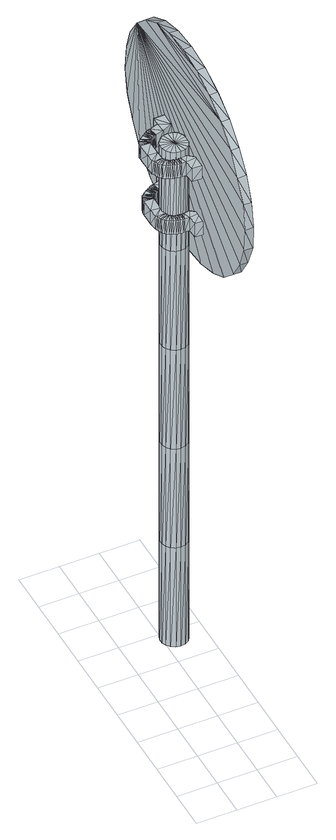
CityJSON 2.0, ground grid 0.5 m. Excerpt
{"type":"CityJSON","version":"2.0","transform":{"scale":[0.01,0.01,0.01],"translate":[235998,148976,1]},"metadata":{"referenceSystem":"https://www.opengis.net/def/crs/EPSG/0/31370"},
"CityObjects":{
"object1":{"type":"GenericCityObject","attributes":{"cluster":9,"mean_distance_to_centroid":0.156,"new_centroid_x":235998.18,"new_centroid_y":148977.79,"mean_distance_to_camera":5.68,"H1":0,"H2":0,"Z_final":108.26,"cluster2":-1,"proj_x":235998.37,"proj_y":148973.88,"id_line":63090,"bearing_l":267.3,"distance":3.91,"orientation":"right","G_obj":267.3},"geometry":[{"type":"MultiSurface","lod":"2","boundaries":[[[0,1,2]],[[2,1,3]],[[3,1,4]],[[4,1,5]],[[5,1,6]],[[1,7,6]],[[1,8,7]],[[1,9,8]],[[1,10,9]],[[1,11,10]],[[1,12,11]],[[1,13,12]],[[1,14,13]],[[15,14,1]],[[16,15,1]],[[17,16,1]],[[18,17,1]],[[0,18,1]],[[19,20,0]],[[19,0,2]],[[21,19,2]],[[21,2,3]],[[21,3,22]],[[22,3,4]],[[22,4,23]],[[23,4,5]],[[23,5,24]],[[24,5,6]],[[24,6,25]],[[25,6,7]],[[25,7,26]],[[26,7,8]],[[26,8,27]],[[8,9,27]],[[27,9,28]],[[9,10,28]],[[10,29,28]],[[10,11,29]],[[11,30,29]],[[11,12,30]],[[30,12,31]],[[31,12,13]],[[31,13,32]],[[32,13,14]],[[32,14,33]],[[33,14,15]],[[33,15,34]],[[34,15,16]],[[34,16,35]],[[35,16,17]],[[36,35,17]],[[18,36,17]],[[20,36,18]],[[20,18,0]],[[37,38,20]],[[37,20,19]],[[39,37,19]],[[21,39,19]],[[39,21,40]],[[40,21,22]],[[40,22,41]],[[41,22,23]],[[41,23,42]],[[42,23,24]],[[42,24,43]],[[43,24,25]],[[43,25,44]],[[44,25,26]],[[26,45,44]],[[26,27,45]],[[27,46,45]],[[27,28,46]],[[28,47,46]],[[28,29,47]],[[47,29,48]],[[29,30,48]],[[48,30,49]],[[49,30,31]],[[49,31,50]],[[50,31,32]],[[50,32,51]],[[51,32,33]],[[51,33,52]],[[52,33,34]],[[52,34,53]],[[53,34,35]],[[54,53,35]],[[54,35,36]],[[38,54,36]],[[38,36,20]],[[55,56,38]],[[55,38,37]],[[57,55,37]],[[57,37,39]],[[57,39,58]],[[58,39,40]],[[58,40,59]],[[59,40,41]],[[59,41,60]],[[60,41,42]],[[60,42,61]],[[61,42,43]],[[61,43,62]],[[62,43,44]],[[44,63,62]],[[44,45,63]],[[45,64,63]],[[45,46,64]],[[46,65,64]],[[46,47,65]],[[47,66,65]],[[47,48,66]],[[66,48,67]],[[67,48,49]],[[67,49,68]],[[68,49,50]],[[68,50,69]],[[69,50,51]],[[69,51,70]],[[70,51,52]],[[70,52,71]],[[71,52,53]],[[72,71,53]],[[72,53,54]],[[56,72,54]],[[56,54,38]],[[73,74,56]],[[73,56,55]],[[75,73,55]],[[75,55,57]],[[75,57,76]],[[76,57,58]],[[76,58,77]],[[77,58,59]],[[77,59,78]],[[78,59,60]],[[78,60,79]],[[79,60,61]],[[79,61,80]],[[80,61,62]],[[62,81,80]],[[62,63,81]],[[63,82,81]],[[63,64,82]],[[64,83,82]],[[64,65,83]],[[65,84,83]],[[65,66,84]],[[84,66,85]],[[85,66,67]],[[85,67,86]],[[86,67,68]],[[86,68,87]],[[87,68,69]],[[87,69,88]],[[88,69,70]],[[88,70,89]],[[89,70,71]],[[90,89,71]],[[90,71,72]],[[74,90,72]],[[74,72,56]],[[91,92,74]],[[91,74,73]],[[93,91,73]],[[93,73,75]],[[93,75,94]],[[94,75,76]],[[94,76,95]],[[95,76,77]],[[95,77,96]],[[96,77,78]],[[96,78,97]],[[97,78,79]],[[97,79,98]],[[98,79,80]],[[80,99,98]],[[80,81,99]],[[81,100,99]],[[81,82,100]],[[82,101,100]],[[82,83,101]],[[83,102,101]],[[83,84,102]],[[102,84,103]],[[103,84,85]],[[103,85,104]],[[104,85,86]],[[104,86,105]],[[105,86,87]],[[105,87,106]],[[106,87,88]],[[106,88,107]],[[107,88,89]],[[108,107,89]],[[108,89,90]],[[92,108,90]],[[92,90,74]],[[92,91,109]],[[91,93,109]],[[93,94,109]],[[94,95,109]],[[95,96,109]],[[109,96,97]],[[109,97,98]],[[109,98,99]],[[109,99,100]],[[109,100,101]],[[109,101,102]],[[109,102,103]],[[109,103,104]],[[105,109,104]],[[106,109,105]],[[107,109,106]],[[108,109,107]],[[92,109,108]],[[110,111,112]],[[113,112,114]],[[115,112,113]],[[116,112,115]],[[117,112,116]],[[118,112,117]],[[119,112,118]],[[120,112,119]],[[121,112,120]],[[122,112,121]],[[122,123,112]],[[123,110,112]],[[111,124,112]],[[124,125,112]],[[125,126,112]],[[126,127,112]],[[127,128,112]],[[128,129,112]],[[129,130,112]],[[130,131,112]],[[112,131,132]],[[131,133,132]],[[131,134,133]],[[133,134,135]],[[133,135,136]],[[135,137,136]],[[133,136,138]],[[136,139,138]],[[136,137,139]],[[137,140,139]],[[137,135,140]],[[135,141,140]],[[135,134,141]],[[134,142,141]],[[134,131,142]],[[131,143,142]],[[131,130,143]],[[143,130,144]],[[144,130,129]],[[144,129,145]],[[145,129,128]],[[145,128,146]],[[146,127,147]],[[147,127,126]],[[147,126,148]],[[148,126,125]],[[148,125,149]],[[149,125,124]],[[150,149,124]],[[150,124,111]],[[151,150,111]],[[151,111,110]],[[152,151,110]],[[152,110,123]],[[146,128,127]],[[153,123,122]],[[154,153,122]],[[154,122,121]],[[155,154,121]],[[155,121,120]],[[156,155,120]],[[156,120,119]],[[157,156,119]],[[157,119,118]],[[157,118,158]],[[158,118,117]],[[158,117,159]],[[153,152,123]],[[159,117,116]],[[159,116,160]],[[160,116,115]],[[160,115,161]],[[161,115,113]],[[161,113,162]],[[162,113,114]],[[162,114,163]],[[163,114,112]],[[163,112,164]],[[164,112,132]],[[132,165,164]],[[132,133,165]],[[133,138,165]],[[138,139,140]],[[161,162,163]],[[160,161,163]],[[159,160,163]],[[158,159,163]],[[157,158,163]],[[156,157,163]],[[155,156,163]],[[154,155,163]],[[153,154,163]],[[153,163,152]],[[152,163,151]],[[151,163,150]],[[150,163,149]],[[149,163,148]],[[148,163,147]],[[147,163,146]],[[146,163,145]],[[145,163,144]],[[144,163,143]],[[143,163,142]],[[163,164,142]],[[142,164,165]],[[142,165,141]],[[165,140,141]],[[165,138,140]],[[166,167,168]],[[168,167,169]],[[170,168,169]],[[170,169,171]],[[170,171,172]],[[172,171,173]],[[172,173,174]],[[174,173,175]],[[174,175,176]],[[176,175,177]],[[176,177,178]],[[178,177,179]],[[178,179,180]],[[180,179,181]],[[180,181,182]],[[182,181,183]],[[182,183,184]],[[184,183,185]],[[184,185,186]],[[186,185,187]],[[186,187,188]],[[188,187,189]],[[188,189,190]],[[190,189,191]],[[192,190,191]],[[192,191,193]],[[194,192,193]],[[194,193,195]],[[196,194,195]],[[196,195,197]],[[198,196,197]],[[198,197,199]],[[200,198,199]],[[200,199,201]],[[202,200,201]],[[202,201,203]],[[204,202,203]],[[204,203,205]],[[206,204,205]],[[206,205,207]],[[208,206,207]],[[208,207,209]],[[210,208,209]],[[210,209,211]],[[212,210,211]],[[212,211,213]],[[214,212,213]],[[214,213,215]],[[216,214,215]],[[216,215,217]],[[216,217,218]],[[218,217,219]],[[218,219,220]],[[220,219,221]],[[220,221,222]],[[222,221,223]],[[222,223,224]],[[224,223,225]],[[224,225,226]],[[226,225,227]],[[226,227,228]],[[228,227,229]],[[228,229,230]],[[230,229,231]],[[230,231,232]],[[232,231,233]],[[232,233,234]],[[234,233,235]],[[234,235,236]],[[236,235,237]],[[238,236,237]],[[238,237,239]],[[238,239,240]],[[240,239,241]],[[241,242,240]],[[241,243,242]],[[242,243,244]],[[244,243,245]],[[244,245,246]],[[246,245,247]],[[246,247,248]],[[248,247,249]],[[248,249,250]],[[250,249,251]],[[250,251,252]],[[252,251,253]],[[252,253,254]],[[254,253,255]],[[254,255,256]],[[256,255,257]],[[256,257,258]],[[258,257,259]],[[258,259,260]],[[260,259,261]],[[260,261,262]],[[262,261,263]],[[262,263,264]],[[264,263,265]],[[264,265,266]],[[266,265,267]],[[267,268,266]],[[267,269,268]],[[269,270,268]],[[269,271,270]],[[271,272,270]],[[271,273,272]],[[273,274,272]],[[273,275,274]],[[275,276,274]],[[275,277,276]],[[277,278,276]],[[277,279,278]],[[279,280,278]],[[279,281,280]],[[281,282,280]],[[281,283,282]],[[283,284,282]],[[283,285,284]],[[285,286,284]],[[285,287,286]],[[287,288,286]],[[287,289,288]],[[288,289,290]],[[290,289,291]],[[290,291,292]],[[292,291,293]],[[292,293,294]],[[294,293,295]],[[294,295,296]],[[296,295,297]],[[296,297,298]],[[298,297,299]],[[298,299,300]],[[300,299,301]],[[300,301,302]],[[302,301,303]],[[302,303,304]],[[304,303,305]],[[304,305,306]],[[306,305,307]],[[306,307,308]],[[308,307,309]],[[308,309,310]],[[310,309,311]],[[311,166,310]],[[311,167,166]],[[169,167,311]],[[169,311,171]],[[171,311,309]],[[173,171,309]],[[173,309,307]],[[175,173,307]],[[175,307,305]],[[177,175,305]],[[177,305,303]],[[179,177,303]],[[179,303,301]],[[181,179,301]],[[181,301,299]],[[183,181,299]],[[183,299,297]],[[183,297,295]],[[185,183,295]],[[185,295,293]],[[187,185,293]],[[187,293,291]],[[189,187,291]],[[189,291,289]],[[189,289,287]],[[189,287,285]],[[191,189,285]],[[191,285,283]],[[193,191,283]],[[195,193,283]],[[195,283,281]],[[197,195,281]],[[199,197,281]],[[201,199,281]],[[201,281,279]],[[203,201,279]],[[205,203,279]],[[205,279,277]],[[205,277,207]],[[207,277,209]],[[209,277,275]],[[209,275,211]],[[211,275,273]],[[211,273,213]],[[213,273,271]],[[213,271,215]],[[215,271,269]],[[215,269,217]],[[217,269,219]],[[219,269,267]],[[219,267,221]],[[221,267,265]],[[221,265,223]],[[223,265,263]],[[223,263,225]],[[225,263,261]],[[225,261,227]],[[227,261,259]],[[227,259,229]],[[229,259,257]],[[229,257,255]],[[229,255,231]],[[231,255,253]],[[231,253,233]],[[233,253,251]],[[233,251,235]],[[251,249,235]],[[235,249,247]],[[235,247,237]],[[247,245,237]],[[237,245,243]],[[237,243,239]],[[239,243,241]],[[238,240,242]],[[168,310,166]],[[170,310,168]],[[170,308,310]],[[172,308,170]],[[172,306,308]],[[174,306,172]],[[174,304,306]],[[176,304,174]],[[176,302,304]],[[178,302,176]],[[178,300,302]],[[180,300,178]],[[180,298,300]],[[182,298,180]],[[182,296,298]],[[182,294,296]],[[184,294,182]],[[184,292,294]],[[186,292,184]],[[186,290,292]],[[188,290,186]],[[188,288,290]],[[188,286,288]],[[188,284,286]],[[190,284,188]],[[190,282,284]],[[192,282,190]],[[194,282,192]],[[194,280,282]],[[196,280,194]],[[198,280,196]],[[200,280,198]],[[200,278,280]],[[202,278,200]],[[204,278,202]],[[204,276,278]],[[204,206,276]],[[206,208,276]],[[208,274,276]],[[208,210,274]],[[210,272,274]],[[210,212,272]],[[212,270,272]],[[212,214,270]],[[214,268,270]],[[214,216,268]],[[216,218,268]],[[218,266,268]],[[218,220,266]],[[220,264,266]],[[220,222,264]],[[222,262,264]],[[222,224,262]],[[224,260,262]],[[224,226,260]],[[226,258,260]],[[226,228,258]],[[228,256,258]],[[228,254,256]],[[228,230,254]],[[230,252,254]],[[230,232,252]],[[232,250,252]],[[232,234,250]],[[250,234,248]],[[234,246,248]],[[234,236,246]],[[246,236,244]],[[236,242,244]],[[236,238,242]],[[312,313,314]],[[314,313,315]],[[316,314,315]],[[316,315,317]],[[316,317,318]],[[318,317,319]],[[318,319,320]],[[320,319,321]],[[320,321,322]],[[322,321,323]],[[322,323,324]],[[324,323,325]],[[324,325,326]],[[326,325,327]],[[326,327,328]],[[328,327,329]],[[328,329,330]],[[330,329,331]],[[330,331,332]],[[332,331,333]],[[332,333,334]],[[334,333,335]],[[334,335,336]],[[336,335,337]],[[338,336,337]],[[338,337,339]],[[340,338,339]],[[340,339,341]],[[342,340,341]],[[342,341,343]],[[344,342,343]],[[344,343,345]],[[346,344,345]],[[346,345,347]],[[348,346,347]],[[348,347,349]],[[350,348,349]],[[350,349,351]],[[352,350,351]],[[352,351,353]],[[354,352,353]],[[354,353,355]],[[356,354,355]],[[356,355,357]],[[358,356,357]],[[358,357,359]],[[360,358,359]],[[360,359,361]],[[362,360,361]],[[362,361,363]],[[362,363,364]],[[364,363,365]],[[364,365,366]],[[366,365,367]],[[366,367,368]],[[368,367,369]],[[368,369,370]],[[370,369,371]],[[370,371,372]],[[372,371,373]],[[372,373,374]],[[374,373,375]],[[374,375,376]],[[376,375,377]],[[376,377,378]],[[378,377,379]],[[378,379,380]],[[380,379,381]],[[380,381,382]],[[382,381,383]],[[384,382,383]],[[384,383,385]],[[384,385,386]],[[386,385,387]],[[387,388,386]],[[387,389,388]],[[388,389,390]],[[390,389,391]],[[390,391,392]],[[392,391,393]],[[392,393,394]],[[394,393,395]],[[394,395,396]],[[396,395,397]],[[396,397,398]],[[398,397,399]],[[398,399,400]],[[400,399,401]],[[400,401,402]],[[402,401,403]],[[402,403,404]],[[404,403,405]],[[404,405,406]],[[406,405,407]],[[406,407,408]],[[408,407,409]],[[408,409,410]],[[410,409,411]],[[410,411,412]],[[412,411,413]],[[413,414,412]],[[413,415,414]],[[415,416,414]],[[415,417,416]],[[417,418,416]],[[417,419,418]],[[419,420,418]],[[419,421,420]],[[421,422,420]],[[421,423,422]],[[423,424,422]],[[423,425,424]],[[425,426,424]],[[425,427,426]],[[427,428,426]],[[427,429,428]],[[429,430,428]],[[429,431,430]],[[431,432,430]],[[431,433,432]],[[433,434,432]],[[433,435,434]],[[434,435,436]],[[436,435,437]],[[436,437,438]],[[438,437,439]],[[438,439,440]],[[440,439,441]],[[440,441,442]],[[442,441,443]],[[442,443,444]],[[444,443,445]],[[444,445,446]],[[446,445,447]],[[446,447,448]],[[448,447,449]],[[448,449,450]],[[450,449,451]],[[450,451,452]],[[452,451,453]],[[452,453,454]],[[454,453,455]],[[454,455,456]],[[456,455,457]],[[457,312,456]],[[457,313,312]],[[315,313,457]],[[315,457,317]],[[317,457,455]],[[319,317,455]],[[319,455,453]],[[321,319,453]],[[321,453,451]],[[323,321,451]],[[323,451,449]],[[325,323,449]],[[325,449,447]],[[327,325,447]],[[327,447,445]],[[329,327,445]],[[329,445,443]],[[329,443,441]],[[331,329,441]],[[331,441,439]],[[333,331,439]],[[333,439,437]],[[335,333,437]],[[335,437,435]],[[335,435,433]],[[335,433,431]],[[337,335,431]],[[337,431,429]],[[339,337,429]],[[341,339,429]],[[341,429,427]],[[343,341,427]],[[345,343,427]],[[347,345,427]],[[347,427,425]],[[349,347,425]],[[351,349,425]],[[351,425,423]],[[351,423,353]],[[353,423,355]],[[355,423,421]],[[355,421,357]],[[357,421,419]],[[357,419,359]],[[359,419,417]],[[359,417,361]],[[361,417,415]],[[361,415,363]],[[363,415,365]],[[365,415,413]],[[365,413,367]],[[367,413,411]],[[367,411,369]],[[369,411,409]],[[369,409,371]],[[371,409,407]],[[371,407,373]],[[373,407,405]],[[373,405,375]],[[375,405,403]],[[375,403,401]],[[375,401,377]],[[377,401,399]],[[377,399,379]],[[379,399,397]],[[379,397,381]],[[397,395,381]],[[381,395,393]],[[381,393,383]],[[393,391,383]],[[383,391,389]],[[383,389,385]],[[385,389,387]],[[384,386,388]],[[314,456,312]],[[316,456,314]],[[316,454,456]],[[318,454,316]],[[318,452,454]],[[320,452,318]],[[320,450,452]],[[322,450,320]],[[322,448,450]],[[324,448,322]],[[324,446,448]],[[326,446,324]],[[326,444,446]],[[328,444,326]],[[328,442,444]],[[328,440,442]],[[330,440,328]],[[330,438,440]],[[332,438,330]],[[332,436,438]],[[334,436,332]],[[334,434,436]],[[334,432,434]],[[334,430,432]],[[336,430,334]],[[336,428,430]],[[338,428,336]],[[340,428,338]],[[340,426,428]],[[342,426,340]],[[344,426,342]],[[346,426,344]],[[346,424,426]],[[348,424,346]],[[350,424,348]],[[350,422,424]],[[350,352,422]],[[352,354,422]],[[354,420,422]],[[354,356,420]],[[356,418,420]],[[356,358,418]],[[358,416,418]],[[358,360,416]],[[360,414,416]],[[360,362,414]],[[362,364,414]],[[364,412,414]],[[364,366,412]],[[366,410,412]],[[366,368,410]],[[368,408,410]],[[368,370,408]],[[370,406,408]],[[370,372,406]],[[372,404,406]],[[372,374,404]],[[374,402,404]],[[374,400,402]],[[374,376,400]],[[376,398,400]],[[376,378,398]],[[378,396,398]],[[378,380,396]],[[396,380,394]],[[380,392,394]],[[380,382,392]],[[392,382,390]],[[382,388,390]],[[382,384,388]]]}]}
},
"vertices":[
[64,256,1],[64,239,1],[58,255,1],[53,252,1],[49,247,1],[47,242,1],[47,236,1],[49,231,1],[53,226,1],[58,223,1],[64,222,1],[70,223,1],[75,226,1],[78,231,1],[80,236,1],[80,242,1],[78,247,1],[75,252,1],[70,255,1],[58,255,150],[64,256,150],[53,252,150],[49,247,150],[47,242,150],[47,236,150],[49,231,150],[53,226,150],[58,223,150],[64,222,150],[70,223,150],[75,226,150],[78,231,150],[80,236,150],[80,242,150],[78,247,150],[75,252,150],[70,255,150],[58,255,299],[64,256,299],[53,252,299],[49,247,299],[47,242,299],[47,236,299],[49,231,299],[53,226,299],[58,223,299],[64,222,299],[70,223,299],[75,226,299],[78,231,299],[80,236,299],[80,242,299],[78,247,299],[75,252,299],[70,255,299],[58,255,448],[64,256,448],[53,252,448],[49,247,448],[47,242,448],[47,236,448],[49,231,448],[53,226,448],[58,223,448],[64,222,448],[70,223,448],[75,226,448],[78,231,448],[80,236,448],[80,242,448],[78,247,448],[75,252,448],[70,255,448],[58,255,597],[64,256,597],[53,252,597],[49,247,597],[47,242,597],[47,236,597],[49,231,597],[53,226,597],[58,223,597],[64,222,597],[70,223,597],[75,226,597],[78,231,597],[80,236,597],[80,242,597],[78,247,597],[75,252,597],[70,255,597],[58,255,746],[64,256,746],[53,252,746],[49,247,746],[47,242,746],[47,236,746],[49,231,746],[53,226,746],[58,223,746],[64,222,746],[70,223,746],[75,226,746],[78,231,746],[80,236,746],[80,242,746],[78,247,746],[75,252,746],[70,255,746],[64,239,746],[82,176,593],[81,148,610],[77,360,822],[78,389,763],[77,378,794],[78,393,728],[79,389,694],[80,378,662],[80,360,634],[81,337,610],[81,309,593],[81,277,581],[82,242,577],[82,208,581],[81,124,634],[81,107,662],[80,95,694],[79,91,728],[79,95,763],[78,107,794],[78,124,822],[77,148,846],[76,337,846],[76,309,864],[77,176,864],[76,208,875],[76,277,875],[76,242,879],[87,277,875],[87,242,879],[87,208,875],[87,176,864],[88,148,846],[88,124,823],[89,107,795],[89,95,763],[90,91,728],[91,95,694],[91,107,662],[91,124,634],[92,148,611],[92,176,593],[92,208,581],[92,242,577],[92,277,581],[91,309,593],[91,337,611],[91,360,634],[90,378,662],[89,389,694],[89,393,728],[88,389,763],[88,378,795],[87,360,823],[87,337,846],[87,309,864],[85,294,652],[85,294,632],[69,294,652],[69,294,632],[69,284,652],[69,284,632],[58,280,652],[58,280,632],[56,280,652],[56,280,632],[54,279,652],[54,279,632],[52,278,652],[52,278,632],[51,277,652],[51,277,632],[49,276,652],[49,276,632],[48,275,652],[48,275,632],[46,274,652],[46,274,632],[41,270,652],[41,270,632],[40,269,652],[40,269,632],[38,268,652],[38,268,632],[37,266,652],[37,266,632],[37,265,652],[37,265,632],[36,263,652],[36,263,632],[36,261,652],[36,261,632],[36,259,652],[36,259,632],[36,242,652],[36,242,632],[37,232,652],[37,232,632],[38,230,652],[38,230,632],[39,228,652],[39,228,632],[40,225,652],[40,225,632],[41,223,652],[41,223,632],[43,221,652],[43,221,632],[44,220,652],[44,220,632],[47,218,652],[47,218,632],[49,217,652],[49,217,632],[51,216,652],[51,216,632],[54,215,652],[54,215,632],[56,214,652],[56,214,632],[59,214,652],[59,214,632],[62,213,652],[62,213,632],[64,213,652],[64,213,632],[70,213,652],[70,213,632],[71,201,652],[71,201,632],[86,200,652],[86,200,632],[85,215,652],[85,215,632],[75,223,652],[75,223,632],[67,222,652],[67,222,632],[65,222,652],[65,222,632],[64,222,652],[64,222,632],[62,222,652],[62,222,632],[60,222,652],[60,222,632],[59,223,652],[59,223,632],[57,223,652],[57,223,632],[55,223,652],[55,223,632],[54,224,652],[54,224,632],[53,225,652],[53,225,632],[51,226,652],[51,226,632],[51,227,652],[51,227,632],[50,228,652],[50,228,632],[49,230,652],[49,230,632],[49,231,652],[49,231,632],[48,241,652],[48,241,632],[48,259,652],[48,259,632],[48,260,652],[48,260,632],[48,262,652],[48,262,632],[49,263,652],[49,263,632],[49,264,652],[49,264,632],[50,264,652],[50,264,632],[51,265,652],[51,265,632],[52,266,652],[52,266,632],[53,266,652],[53,266,632],[54,267,652],[54,267,632],[55,267,652],[55,267,632],[57,268,652],[57,268,632],[58,268,652],[58,268,632],[59,268,652],[59,268,632],[60,269,652],[60,269,632],[71,271,652],[71,271,632],[83,277,652],[83,277,632],[81,294,737],[81,294,717],[65,294,737],[65,294,717],[65,284,737],[65,284,717],[54,280,737],[54,280,717],[52,280,737],[52,280,717],[50,279,737],[50,279,717],[48,278,737],[48,278,717],[47,277,737],[47,277,717],[45,276,737],[45,276,717],[44,275,737],[44,275,717],[42,274,737],[42,274,717],[37,270,737],[37,270,717],[36,269,737],[36,269,717],[34,268,737],[34,268,717],[33,266,737],[33,266,717],[33,265,737],[33,265,717],[32,263,737],[32,263,717],[32,261,737],[32,261,717],[32,259,737],[32,259,717],[32,242,737],[32,242,717],[33,232,737],[33,232,717],[34,230,737],[34,230,717],[35,228,737],[35,228,717],[36,225,737],[36,225,717],[37,223,737],[37,223,717],[39,221,737],[39,221,717],[40,220,737],[40,220,717],[43,218,737],[43,218,717],[45,217,737],[45,217,717],[47,216,737],[47,216,717],[50,215,737],[50,215,717],[52,214,737],[52,214,717],[55,214,737],[55,214,717],[58,213,737],[58,213,717],[60,213,737],[60,213,717],[66,213,737],[66,213,717],[67,201,737],[67,201,717],[82,200,737],[82,200,717],[81,215,737],[81,215,717],[71,223,737],[71,223,717],[63,222,737],[63,222,717],[61,222,737],[61,222,717],[60,222,737],[60,222,717],[58,222,737],[58,222,717],[56,222,737],[56,222,717],[55,223,737],[55,223,717],[53,223,737],[53,223,717],[51,223,737],[51,223,717],[50,224,737],[50,224,717],[49,225,737],[49,225,717],[47,226,737],[47,226,717],[46,227,737],[46,227,717],[46,228,737],[46,228,717],[45,230,737],[45,230,717],[45,231,737],[45,231,717],[44,241,737],[44,241,717],[44,259,737],[44,259,717],[44,260,737],[44,260,717],[44,262,737],[44,262,717],[45,263,737],[45,263,717],[45,264,737],[45,264,717],[46,264,737],[46,264,717],[47,265,737],[47,265,717],[48,266,737],[48,266,717],[49,266,737],[49,266,717],[50,267,737],[50,267,717],[51,267,737],[51,267,717],[53,268,737],[53,268,717],[54,268,737],[54,268,717],[55,268,737],[55,268,717],[56,269,737],[56,269,717],[66,271,737],[66,271,717],[79,277,737],[79,277,717]
]}
